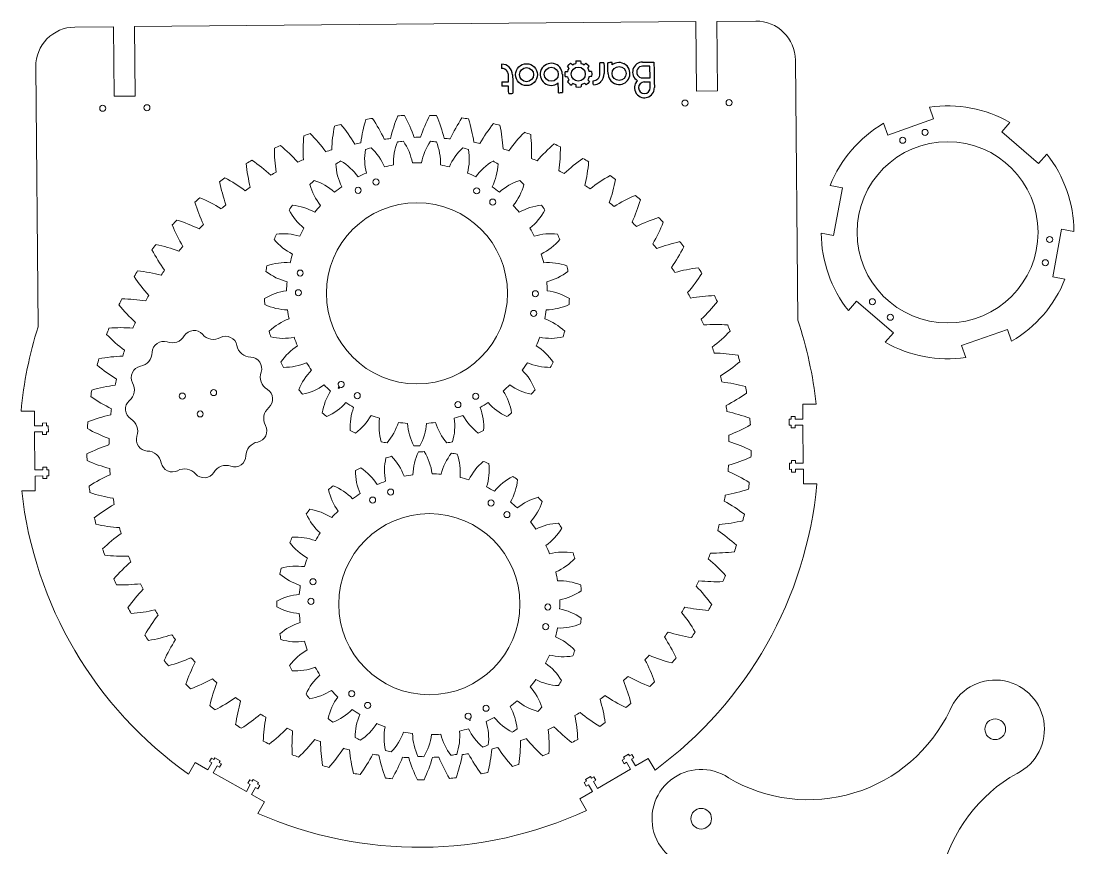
# Model space of a CAD drawing. Header units: millimetres. Extents: x 5 to 545, y 96 to 1497.
# Drawn here: x 7 to 542, y 1077 to 1497 of the extents above; entities that cross this region are included whole.
import ezdxf

# ---------------------------------------------------------------- set-up
doc = ezdxf.new("R2010")
doc.units = ezdxf.units.MM
doc.layers.add('engraving', color=10, linetype='Continuous')

msp = doc.modelspace()

# ---------------------------------------------------------------- linework, layer by layer
at = {"color": 7, "linetype": 'Continuous', "lineweight": 15}
for p, q in [((54.1, 1494.08), (34.33, 1493.91)), ((54.1, 1494.08), (54.43, 1458.79)), ((349.92, 1496.7), (64.7, 1494.18)), ((65.03, 1458.88), (64.7, 1494.18)), ((349.92, 1496.7), (350.25, 1461.4)), ((380.32, 1496.97), (360.52, 1496.79)), ((360.85, 1461.5), (360.52, 1496.79)), ((401.66, 1345.08), (400.49, 1477.15)), ((15.68, 1341.67), (14.51, 1473.73)), ((350.25, 1461.4), (360.85, 1461.5)), ((54.43, 1458.79), (65.03, 1458.88)), ((468.59, 1453.24), (470.69, 1447.25)), ((447.39, 1439.07), (445.28, 1445.06)), ((470.69, 1447.25), (447.39, 1439.07)), ((505.34, 1440.73), (509.48, 1445.55)), ((524.08, 1424.64), (505.34, 1440.73)), ((528.22, 1429.46), (524.08, 1424.64)), ((418.17, 1413.49), (424.42, 1412.32)), ((424.42, 1412.32), (419.85, 1388.04)), ((531.2, 1367.1), (535.76, 1391.38)), ((535.76, 1391.38), (542.01, 1390.2)), ((419.85, 1388.04), (413.61, 1389.22)), ((537.44, 1365.93), (531.2, 1367.1)), ((427.4, 1349.96), (431.53, 1354.77)), ((431.53, 1354.77), (450.27, 1338.68)), ((450.27, 1338.68), (446.14, 1333.86)), ((484.92, 1332.17), (508.23, 1340.35)), ((508.23, 1340.35), (510.33, 1334.36)), ((487.03, 1326.17), (484.92, 1332.17)), ((168.17, 1310.69), (168.63, 1311.34)), ((168.5, 1310.46), (168.17, 1310.69)), ((168.96, 1311.11), (168.5, 1310.46)), ((411.03, 1302.43), (404.24, 1302.37)), ((404.24, 1302.37), (404.31, 1294.92)), ((13.86, 1298.92), (7.06, 1298.86)), ((13.92, 1291.47), (13.86, 1298.92)), ((398.31, 1294.87), (397.31, 1294.86)), ((397.31, 1294.86), (397.33, 1291.76)), ((400.29, 1296.26), (398.29, 1296.24)), ((398.29, 1296.24), (398.31, 1294.87)), ((400.31, 1294.89), (400.29, 1296.26)), ((404.31, 1294.92), (400.31, 1294.89)), ((17.92, 1291.51), (13.92, 1291.47)), ((19.91, 1292.9), (17.91, 1292.89)), ((17.91, 1292.89), (17.92, 1291.51)), ((19.92, 1291.52), (19.91, 1292.9)), ((20.92, 1291.53), (19.92, 1291.52)), ((20.95, 1288.43), (20.92, 1291.53)), ((397.33, 1291.76), (398.33, 1291.77)), ((398.33, 1291.77), (398.35, 1290.39)), ((398.35, 1290.39), (400.35, 1290.41)), ((400.33, 1291.79), (404.33, 1291.82)), ((400.35, 1290.41), (400.33, 1291.79)), ((404.33, 1291.82), (404.5, 1272.53)), ((13.95, 1288.37), (17.95, 1288.41)), ((14.12, 1269.07), (13.95, 1288.37)), ((17.95, 1288.41), (17.96, 1287.04)), ((17.96, 1287.04), (19.96, 1287.05)), ((19.95, 1288.42), (20.95, 1288.43)), ((19.96, 1287.05), (19.95, 1288.42)), ((400.49, 1273.86), (398.49, 1273.84)), ((398.49, 1273.84), (398.5, 1272.47)), ((400.5, 1272.49), (400.49, 1273.86)), ((18.12, 1269.11), (14.12, 1269.07)), ((20.11, 1270.5), (18.11, 1270.49)), ((18.11, 1270.49), (18.12, 1269.11)), ((20.12, 1269.12), (20.11, 1270.5)), ((21.12, 1269.13), (20.12, 1269.12)), ((21.15, 1266.03), (21.12, 1269.13)), ((398.5, 1272.47), (397.5, 1272.46)), ((397.5, 1272.46), (397.53, 1269.36)), ((397.53, 1269.36), (398.53, 1269.37)), ((398.53, 1269.37), (398.54, 1267.99)), ((398.54, 1267.99), (400.54, 1268.01)), ((404.5, 1272.53), (400.5, 1272.49)), ((400.53, 1269.39), (404.53, 1269.43)), ((400.54, 1268.01), (400.53, 1269.39)), ((404.53, 1269.43), (404.6, 1261.98)), ((14.15, 1265.97), (18.15, 1266.01)), ((14.21, 1258.52), (14.15, 1265.97)), ((18.15, 1266.01), (18.16, 1264.64)), ((18.16, 1264.64), (20.16, 1264.65)), ((20.15, 1266.02), (21.15, 1266.03)), ((20.16, 1264.65), (20.15, 1266.02)), ((7.42, 1258.46), (14.21, 1258.52)), ((404.6, 1261.98), (411.39, 1262.04)), ((234.96, 1141.78), (234.64, 1142.51)), ((235.33, 1141.94), (234.96, 1141.78)), ((235, 1142.67), (235.33, 1141.94)), ((315.75, 1124.77), (313.08, 1123.2)), ((316.26, 1123.91), (315.75, 1124.77)), ((317.44, 1124.61), (316.26, 1123.91)), ((318.45, 1122.88), (317.44, 1124.61)), ((95.54, 1120.49), (92.2, 1114.58)), ((102.03, 1116.82), (95.54, 1120.49)), ((104, 1120.3), (102.03, 1116.82)), ((103.78, 1122.72), (102.8, 1120.98)), ((102.8, 1120.98), (104, 1120.3)), ((104.98, 1122.04), (103.78, 1122.72)), ((104.73, 1115.29), (106.7, 1118.78)), ((105.47, 1122.91), (104.98, 1122.04)), ((108.17, 1121.39), (105.47, 1122.91)), ((106.7, 1118.78), (107.89, 1118.1)), ((107.68, 1120.52), (108.17, 1121.39)), ((108.87, 1119.84), (107.68, 1120.52)), ((107.89, 1118.1), (108.87, 1119.84)), ((313.59, 1122.34), (312.4, 1121.64)), ((312.4, 1121.64), (313.41, 1119.91)), ((313.08, 1123.2), (313.59, 1122.34)), ((313.41, 1119.91), (314.6, 1120.61)), ((314.6, 1120.61), (316.63, 1117.17)), ((317.27, 1122.19), (318.45, 1122.88)), ((319.3, 1118.74), (317.27, 1122.19)), ((325.72, 1122.52), (319.3, 1118.74)), ((329.17, 1116.67), (325.72, 1122.52)), ((121.53, 1105.79), (104.73, 1115.29)), ((296.45, 1113.4), (293.78, 1111.83)), ((296.96, 1112.54), (296.45, 1113.4)), ((298.14, 1113.24), (296.96, 1112.54)), ((299.15, 1111.51), (298.14, 1113.24)), ((316.63, 1117.17), (300, 1107.37)), ((123.49, 1109.27), (121.53, 1105.79)), ((123.28, 1111.69), (122.29, 1109.95)), ((122.29, 1109.95), (123.49, 1109.27)), ((124.48, 1111.01), (123.28, 1111.69)), ((124.22, 1104.27), (126.19, 1107.75)), ((124.97, 1111.89), (124.48, 1111.01)), ((127.67, 1110.36), (124.97, 1111.89)), ((126.19, 1107.75), (127.39, 1107.07)), ((127.18, 1109.49), (127.67, 1110.36)), ((128.37, 1108.81), (127.18, 1109.49)), ((127.39, 1107.07), (128.37, 1108.81)), ((294.29, 1110.97), (293.1, 1110.27)), ((293.1, 1110.27), (294.11, 1108.54)), ((293.78, 1111.83), (294.29, 1110.97)), ((294.11, 1108.54), (295.3, 1109.24)), ((295.3, 1109.24), (297.33, 1105.8)), ((297.97, 1110.82), (299.15, 1111.51)), ((300, 1107.37), (297.97, 1110.82)), ((130.71, 1100.6), (124.22, 1104.27)), ((297.33, 1105.8), (290.91, 1102.02)), ((290.91, 1102.02), (294.36, 1096.16)), ((127.36, 1094.69), (130.71, 1100.6))]:
    msp.add_line(p, q, dxfattribs=at)
for centre, radius in [((344.41, 1455.34), 1.55), ((366.8, 1455.55), 1.55), ((48.59, 1452.73), 1.55), ((70.99, 1452.93), 1.55), ((466.36, 1440.43), 1.55), ((477.81, 1389.71), 46), ((455.03, 1436.45), 1.55), ((178.33, 1411.03), 1.55), ((187.39, 1415.25), 1.55), ((238.53, 1410.77), 1.55), ((208.2, 1358.76), 46), ((246.72, 1405.03), 1.55), ((529.68, 1386.06), 1.55), ((527.46, 1374.27), 1.55), ((148.87, 1368.98), 1.55), ((147.99, 1359.02), 1.55), ((268.41, 1358.49), 1.55), ((439.61, 1354.43), 1.55), ((267.53, 1348.53), 1.55), ((448.71, 1346.61), 1.55), ((88.99, 1306.54), 1.55), ((104.89, 1308.33), 1.55), ((177.87, 1306.75), 1.55), ((238.07, 1306.48), 1.55), ((229.01, 1302.26), 1.55), ((98.06, 1297.5), 1.55), ((194.81, 1257.79), 1.55), ((185.67, 1253.74), 1.55), ((245.86, 1252.29), 1.55), ((214.51, 1200.89), 46), ((253.93, 1246.4), 1.55), ((155.39, 1212.29), 1.55), ((154.32, 1202.34), 1.55), ((274.7, 1199.44), 1.55), ((273.63, 1189.5), 1.55), ((175.08, 1155.39), 1.55), ((183.15, 1149.49), 1.55), ((243.34, 1148.04), 1.55), ((502.01, 1137.4), 5.25), ((352.62, 1091.98), 5.25)]:
    msp.add_circle(centre, radius, dxfattribs=at)
for centre, radius, start, end in [((34.51, 1473.91), 20, 90.5069, 180.5069), ((380.49, 1476.97), 20, 0.5069, 90.5069), ((477.81, 1389.71), 64.2, 60.4398, 98.2583), ((209.23, 1280.45), 168.75, 103.5787, 104.729), ((106.8, 1392.93), 81.25, 30.7941, 39.3777), ((260.13, 1423.81), 81.25, 163.3915, 171.9751), ((209.23, 1280.45), 168.75, 98.0402, 99.1905), ((118.14, 1402.29), 81.25, 25.2556, 33.8392), ((273.73, 1418.23), 81.25, 157.8531, 166.4367), ((209.23, 1280.45), 168.75, 92.5018, 93.6521), ((130.32, 1410.52), 81.25, 19.7172, 28.3008), ((286.73, 1411.36), 81.25, 152.3146, 160.8982), ((209.23, 1280.45), 168.75, 86.9633, 88.1136), ((143.24, 1417.53), 81.25, 14.1787, 22.7623), ((299, 1403.27), 81.25, 146.7762, 155.3598), ((209.23, 1280.45), 168.75, 81.4249, 82.5751), ((156.78, 1423.25), 81.25, 8.6402, 17.2238), ((310.44, 1394.03), 81.25, 141.2377, 149.8213), ((209.23, 1280.45), 168.75, 75.8864, 77.0367), ((477.81, 1389.71), 64.2, 120.4398, 158.2583), ((209.23, 1280.45), 168.75, 109.1172, 110.2674), ((96.42, 1382.52), 81.25, 36.3326, 44.9162), ((246.06, 1428.05), 81.25, 168.93, 177.5136), ((170.81, 1427.65), 81.25, 3.1018, 11.6854), ((320.93, 1383.73), 81.25, 135.6992, 144.2828), ((209.23, 1280.45), 168.75, 70.3479, 71.4982), ((185.2, 1430.67), 81.25, 357.5633, 6.1469), ((209.23, 1280.45), 168.75, 114.6556, 115.8059), ((87.1, 1371.16), 81.25, 41.871, 50.4546), ((231.64, 1430.92), 81.25, 174.4685, 183.0521), ((209.23, 1280.45), 157.5, 100.8126, 101.9566), ((209.23, 1280.45), 157.5, 95.2742, 96.4181), ((225.21, 1424.73), 29, 157.9234, 181.6067), ((208.2, 1358.76), 77.5, 95.1014, 97.3124), ((177.41, 1419.53), 29, 10.8071, 34.4904), ((209.23, 1280.45), 157.5, 89.7357, 90.8797), ((238.99, 1419.53), 29, 145.5096, 169.1929), ((208.2, 1358.76), 77.5, 82.6876, 84.8986), ((191.19, 1424.73), 29, 358.3933, 22.0766), ((209.23, 1280.45), 157.5, 84.1972, 85.3412), ((209.23, 1280.45), 157.5, 78.6588, 79.8028), ((330.37, 1372.47), 81.25, 130.1608, 138.7444), ((209.23, 1280.45), 168.75, 64.8095, 65.9598), ((217.01, 1432.38), 81.25, 180.0069, 188.5905), ((209.23, 1280.45), 157.5, 106.3511, 107.4951), ((210.63, 1426.84), 29, 170.3371, 194.0205), ((208.2, 1358.76), 77.5, 107.5152, 109.7262), ((165.06, 1411.49), 29, 23.2208, 46.9042), ((251.34, 1411.49), 29, 133.0958, 156.7792), ((208.2, 1358.76), 77.5, 70.2738, 72.4848), ((205.77, 1426.84), 29, 345.9795, 9.6629), ((209.23, 1280.45), 157.5, 73.1203, 74.2643), ((199.81, 1432.29), 81.25, 352.0249, 0.6085), ((477.81, 1389.71), 64.2, 0.4398, 38.2583), ((209.23, 1280.45), 168.75, 120.1941, 121.3444), ((202.32, 1432.42), 81.25, 185.5454, 194.129), ((78.91, 1358.95), 81.25, 47.4095, 55.9931), ((209.23, 1280.45), 157.5, 111.8895, 113.0335), ((208.2, 1358.76), 77.5, 119.929, 122.14), ((195.94, 1425.77), 29, 182.7509, 206.4343), ((154.74, 1400.98), 29, 35.6346, 59.318), ((208.2, 1358.76), 66.25, 100.4174, 104.4102), ((208.2, 1358.76), 66.25, 88.0036, 91.9964), ((208.2, 1358.76), 66.25, 75.5898, 79.5826), ((261.67, 1400.98), 29, 120.682, 144.3654), ((220.46, 1425.77), 29, 333.5657, 357.2491), ((208.2, 1358.76), 77.5, 57.86, 60.071), ((209.23, 1280.45), 157.5, 67.5819, 68.7258), ((338.69, 1360.35), 81.25, 124.6223, 133.2059), ((209.23, 1280.45), 168.75, 59.271, 60.4213), ((214.5, 1432.49), 81.25, 346.4864, 355.07), ((209.23, 1280.45), 157.5, 117.428, 118.572), ((208.2, 1358.76), 66.25, 112.8312, 116.824), ((208.2, 1358.76), 66.25, 63.176, 67.1688), ((209.23, 1280.45), 157.5, 62.0434, 63.1874), ((345.8, 1347.48), 81.25, 119.0838, 127.6674), ((209.23, 1280.45), 168.75, 53.7326, 54.8828), ((209.23, 1280.45), 168.75, 125.7326, 126.8828), ((187.68, 1431.05), 81.25, 191.0838, 199.6674), ((71.95, 1346.01), 81.25, 52.9479, 61.5315), ((209.23, 1280.45), 157.5, 122.9665, 124.1105), ((208.2, 1358.76), 77.5, 132.3428, 134.5538), ((181.82, 1421.57), 29, 195.1647, 218.8481), ((146.91, 1388.5), 29, 48.0484, 71.7318), ((208.2, 1358.76), 66.25, 125.245, 129.2378), ((208.2, 1358.76), 66.25, 50.7622, 54.755), ((269.49, 1388.5), 29, 108.2682, 131.9516), ((234.58, 1421.57), 29, 321.1519, 344.8353), ((208.2, 1358.76), 77.5, 45.4462, 47.6572), ((209.23, 1280.45), 157.5, 56.5049, 57.6489), ((229.15, 1431.27), 81.25, 340.9479, 349.5315), ((209.23, 1280.45), 168.75, 131.271, 132.4213), ((66.26, 1332.45), 81.25, 58.4864, 67.07), ((351.63, 1333.98), 81.25, 113.5454, 122.129), ((209.23, 1280.45), 168.75, 48.1941, 49.3444), ((173.25, 1428.26), 81.25, 196.6223, 205.2059), ((209.23, 1280.45), 157.5, 128.5049, 129.6489), ((208.2, 1358.76), 77.5, 144.7566, 146.9676), ((141.95, 1374.63), 29, 60.4622, 84.1456), ((208.2, 1358.76), 66.25, 137.6588, 141.6516), ((208.2, 1358.76), 66.25, 38.3484, 42.3412), ((274.45, 1374.63), 29, 95.8544, 119.5378), ((208.2, 1358.76), 77.5, 33.0324, 35.2434), ((209.23, 1280.45), 157.5, 50.9665, 52.1105), ((243.62, 1428.64), 81.25, 335.4095, 343.9931), ((168.93, 1414.43), 29, 207.5785, 231.2619), ((247.47, 1414.43), 29, 308.7381, 332.4215), ((356.13, 1319.99), 81.25, 108.0069, 116.5905), ((209.23, 1280.45), 168.75, 42.6556, 43.8059), ((209.23, 1280.45), 168.75, 136.8095, 137.9598), ((159.15, 1424.1), 81.25, 202.1608, 210.7444), ((61.91, 1318.41), 81.25, 64.0249, 72.6085), ((209.23, 1280.45), 157.5, 134.0434, 135.1874), ((208.2, 1358.76), 66.25, 150.0726, 154.0654), ((208.2, 1358.76), 66.25, 25.9346, 29.9274), ((209.23, 1280.45), 157.5, 45.428, 46.572), ((257.76, 1424.63), 81.25, 329.871, 338.4546), ((208.2, 1358.76), 77.5, 157.1703, 159.3814), ((157.88, 1404.69), 29, 219.9923, 243.6757), ((140.08, 1360.02), 29, 72.876, 96.5594), ((276.32, 1360.02), 29, 83.4406, 107.124), ((258.52, 1404.69), 29, 296.3243, 320.0077), ((208.2, 1358.76), 77.5, 20.6186, 22.8297), ((477.81, 1389.71), 64.2, 180.4398, 218.2583), ((209.23, 1280.45), 168.75, 142.3479, 143.4982), ((145.52, 1418.6), 81.25, 207.6992, 216.2828), ((58.93, 1304.01), 81.25, 69.5633, 78.1469), ((209.23, 1280.45), 157.5, 139.5819, 140.7258), ((209.23, 1280.45), 157.5, 39.8895, 41.0335), ((359.26, 1305.63), 81.25, 102.4685, 111.0521), ((271.45, 1419.27), 81.25, 324.3326, 332.9162), ((209.23, 1280.45), 168.75, 37.1172, 38.2674), ((208.2, 1358.76), 66.25, 162.4863, 166.4792), ((208.2, 1358.76), 66.25, 13.5208, 17.5137), ((209.23, 1280.45), 168.75, 147.8864, 149.0367), ((57.36, 1289.4), 81.25, 75.1018, 83.6854), ((209.23, 1280.45), 157.5, 145.1203, 146.2643), ((208.2, 1358.76), 77.5, 169.5841, 171.7952), ((149.19, 1392.8), 29, 232.4061, 256.0895), ((141.41, 1345.34), 29, 85.2898, 108.9732), ((274.99, 1345.34), 29, 71.0268, 94.7102), ((267.22, 1392.8), 29, 283.9105, 307.5939), ((208.2, 1358.76), 77.5, 8.2048, 10.4159), ((209.23, 1280.45), 157.5, 34.3511, 35.4951), ((360.99, 1291.03), 81.25, 96.93, 105.5136), ((209.23, 1280.45), 168.75, 31.5787, 32.729), ((132.48, 1411.8), 81.25, 213.2377, 221.8213), ((208.2, 1358.76), 66.25, 174.9001, 178.893), ((208.2, 1358.76), 66.25, 1.107, 5.0999), ((284.56, 1412.62), 81.25, 318.7941, 327.3777), ((477.81, 1389.71), 64.2, 300.4398, 338.2583), ((145.85, 1331.3), 29, 97.7036, 121.387), ((270.55, 1331.3), 29, 58.613, 82.2964), ((209.23, 1280.45), 157.5, 28.8126, 29.9566), ((209.23, 1280.45), 168.75, 153.4249, 154.5751), ((57.2, 1274.7), 81.25, 80.6402, 89.2238), ((209.23, 1280.45), 157.5, 150.6588, 151.8028), ((208.2, 1358.76), 77.5, 181.9979, 184.209), ((208.2, 1358.76), 77.5, 355.791, 358.0021), ((361.3, 1276.33), 81.25, 91.3915, 99.9751), ((296.96, 1404.73), 81.25, 313.2556, 321.8392), ((209.23, 1280.45), 168.75, 26.0402, 27.1905), ((120.16, 1403.78), 81.25, 218.7762, 227.3598), ((143.25, 1379.31), 29, 244.8199, 268.5033), ((208.2, 1358.76), 66.25, 187.3139, 191.3068), ((208.2, 1358.76), 66.25, 348.6932, 352.6861), ((273.15, 1379.31), 29, 271.4967, 295.1801), ((209.23, 1280.45), 157.5, 156.1972, 157.3412), ((153.21, 1318.54), 29, 110.1174, 133.8008), ((263.19, 1318.54), 29, 46.1992, 69.8826), ((209.23, 1280.45), 157.5, 23.2742, 24.4181), ((360.19, 1261.67), 81.25, 85.8531, 94.4367), ((209.23, 1280.45), 168.75, 20.5018, 21.6521), ((209.23, 1280.45), 203, 6.2177, 18.5657), ((209.23, 1280.45), 203, 162.4481, 174.7961), ((209.23, 1280.45), 168.75, 158.9633, 160.1136), ((108.67, 1394.61), 81.25, 224.3146, 232.8982), ((58.47, 1260.05), 81.25, 86.1787, 94.7623), ((94.91, 1334.05), 5.81, 41.8108, 147.5508), ((104.79, 1342.49), 7.18, 219.4675, 299.894), ((208.2, 1358.76), 77.5, 194.4117, 196.6228), ((208.2, 1358.76), 77.5, 343.3772, 345.5883), ((308.55, 1395.68), 81.25, 307.7172, 316.3008), ((79.47, 1328.53), 5.81, 71.8108, 177.5508), ((83.8, 1340.77), 7.18, 249.4675, 329.894), ((111.05, 1331.11), 5.81, 11.8108, 117.5508), ((123.82, 1333.48), 7.18, 189.4675, 269.894), ((140.35, 1364.87), 29, 257.2337, 280.9171), ((163.14, 1307.66), 29, 122.5312, 146.2146), ((208.2, 1358.76), 66.25, 199.7277, 203.7205), ((208.2, 1358.76), 66.25, 336.2795, 340.2723), ((253.26, 1307.66), 29, 33.7854, 57.4688), ((276.05, 1364.87), 29, 259.0829, 282.7663), ((477.81, 1389.71), 64.2, 240.4398, 278.2583), ((61.14, 1245.6), 81.25, 91.7172, 100.3008), ((209.23, 1280.45), 157.5, 161.7357, 162.8797), ((66.49, 1328.79), 7.18, 279.4675, 359.894), ((209.23, 1280.45), 157.5, 17.7357, 18.8797), ((357.68, 1247.19), 81.25, 80.3146, 88.8982), ((209.23, 1280.45), 168.75, 14.9633, 16.1136), ((209.23, 1280.45), 168.75, 164.5018, 165.6521), ((98.12, 1384.37), 81.25, 229.8531, 238.4367), ((68.86, 1316.02), 5.81, 101.8108, 207.5508), ((123.56, 1320.5), 5.81, 341.8108, 87.5508), ((208.2, 1358.76), 77.5, 206.8255, 209.0365), ((140.62, 1350.14), 29, 269.6475, 293.3309), ((208.2, 1358.76), 66.25, 212.1415, 216.1343), ((208.2, 1358.76), 66.25, 323.8657, 327.8585), ((275.78, 1350.14), 29, 246.6691, 270.3525), ((208.2, 1358.76), 77.5, 330.9635, 333.1745), ((319.21, 1385.56), 81.25, 302.1787, 310.7623), ((135.8, 1316.17), 7.18, 159.4675, 239.894), ((175.18, 1299.17), 29, 134.945, 158.6284), ((241.22, 1299.17), 29, 21.3716, 45.055), ((209.23, 1280.45), 157.5, 12.1972, 13.3412), ((65.19, 1231.47), 81.25, 97.2556, 105.8392), ((209.23, 1280.45), 157.5, 167.2742, 168.4181), ((57.48, 1309.75), 7.18, 309.4675, 29.894), ((144.05, 1335.81), 29, 282.0613, 305.7447), ((208.2, 1358.76), 66.25, 224.5553, 228.5481), ((169.68, 1312.49), 1.55, 242.3972, 227.5699), ((208.2, 1358.76), 66.25, 311.4519, 315.4447), ((272.35, 1335.81), 29, 234.2553, 257.9387), ((353.78, 1233.02), 81.25, 74.7762, 83.3598), ((209.23, 1280.45), 168.75, 9.4249, 10.5751), ((209.23, 1280.45), 168.75, 170.0402, 171.1905), ((88.61, 1373.17), 81.25, 235.3915, 243.9751), ((129.08, 1305.05), 5.81, 311.8108, 57.5508), ((208.2, 1358.76), 77.5, 219.2393, 221.4503), ((188.76, 1293.46), 29, 147.3588, 171.0422), ((227.64, 1293.46), 29, 8.9578, 32.6412), ((208.2, 1358.76), 77.5, 318.5497, 320.7607), ((328.84, 1374.46), 81.25, 296.6402, 305.2238), ((209.23, 1280.45), 157.5, 172.8126, 173.9566), ((65.92, 1299.88), 5.81, 131.8108, 237.5508), ((137.52, 1295.18), 7.18, 129.4675, 209.894), ((150.48, 1322.56), 29, 294.4751, 318.1585), ((208.2, 1358.76), 66.25, 236.9691, 240.9619), ((203.26, 1290.81), 29, 159.7726, 183.456), ((208.2, 1358.76), 66.25, 299.0381, 303.0309), ((213.15, 1290.81), 29, 356.544, 20.2274), ((265.92, 1322.56), 29, 221.8415, 245.5249), ((209.23, 1280.45), 157.5, 6.6588, 7.8028), ((70.59, 1217.8), 81.25, 102.7941, 111.3777), ((59.2, 1288.77), 7.18, 339.4675, 59.894), ((208.2, 1358.76), 77.5, 231.6531, 233.8641), ((159.61, 1311), 29, 306.8889, 330.5723), ((208.2, 1358.76), 66.25, 249.3829, 253.3757), ((217.98, 1291.33), 29, 172.1864, 195.8698), ((198.42, 1291.33), 29, 344.1302, 7.8136), ((208.2, 1358.76), 66.25, 286.6243, 290.6171), ((256.79, 1311), 29, 209.4277, 233.1111), ((208.2, 1358.76), 77.5, 306.1359, 308.3469), ((348.52, 1219.29), 81.25, 69.2377, 77.8213), ((209.23, 1280.45), 168.75, 3.8864, 5.0367), ((209.23, 1280.45), 168.75, 175.5787, 176.729), ((80.23, 1361.09), 81.25, 240.93, 249.5136), ((126.14, 1288.92), 5.81, 281.8108, 27.5508), ((171.02, 1301.67), 29, 319.3027, 342.9861), ((208.2, 1358.76), 66.25, 261.7967, 265.7895), ((232.24, 1295.01), 29, 184.6002, 208.2835), ((184.16, 1295.01), 29, 331.7165, 355.3998), ((208.2, 1358.76), 66.25, 274.2105, 278.2033), ((245.38, 1301.67), 29, 197.0139, 220.6973), ((337.35, 1362.47), 81.25, 291.1018, 299.6854), ((209.23, 1280.45), 157.5, 178.3511, 179.4951), ((71.44, 1284.44), 5.81, 161.8108, 267.5508), ((208.2, 1358.76), 77.5, 244.0669, 246.2779), ((208.2, 1358.76), 77.5, 293.7221, 295.9331), ((209.23, 1280.45), 157.5, 1.1203, 2.2643), ((77.29, 1204.71), 81.25, 108.3326, 116.9162), ((71.18, 1271.45), 7.18, 9.4675, 89.894), ((128.51, 1276.15), 7.18, 99.4675, 179.894), ((208.2, 1358.76), 77.5, 256.4807, 258.6917), ((208.2, 1358.76), 77.5, 268.8945, 271.1055), ((208.2, 1358.76), 77.5, 281.3083, 283.5193), ((341.97, 1206.13), 81.25, 63.6992, 72.2828), ((209.23, 1280.45), 168.75, 358.3479, 359.4982), ((209.23, 1280.45), 168.75, 181.1172, 182.2674), ((73.05, 1348.26), 81.25, 246.4685, 255.0521), ((115.53, 1276.41), 5.81, 251.8108, 357.5508), ((220.73, 1268.74), 29, 167.1405, 190.8239), ((214.51, 1200.89), 77.5, 104.3185, 106.5295), ((174.38, 1255.95), 29, 20.0242, 43.7075), ((235.17, 1265.81), 29, 154.7267, 178.4101), ((214.51, 1200.89), 77.5, 91.9047, 94.1157), ((187.15, 1263.29), 29, 7.6104, 31.2938), ((248.64, 1259.85), 29, 142.3129, 165.9963), ((214.51, 1200.89), 77.5, 79.4909, 81.7019), ((201.2, 1267.71), 29, 355.1966, 18.88), ((260.52, 1251.14), 29, 129.8991, 153.5825), ((214.51, 1200.89), 77.5, 67.0771, 69.2881), ((344.67, 1349.72), 81.25, 285.5633, 294.1469), ((209.23, 1280.45), 157.5, 183.8895, 185.0335), ((83.95, 1273.82), 5.81, 191.8108, 297.5508), ((90.21, 1262.45), 7.18, 39.4675, 119.894), ((111.2, 1264.17), 7.18, 69.4675, 149.894), ((214.51, 1200.89), 77.5, 116.7323, 118.9433), ((206, 1268.49), 29, 179.5543, 203.2376), ((163.48, 1246.03), 29, 32.438, 56.1213), ((215.88, 1269.01), 29, 342.7828, 6.4662), ((209.23, 1280.45), 157.5, 355.5819, 356.7258), ((334.18, 1193.67), 81.25, 58.1608, 66.7444), ((85.21, 1192.33), 81.25, 113.871, 122.4546), ((100.09, 1270.89), 5.81, 221.8108, 327.5508), ((214.51, 1200.89), 66.25, 109.6345, 113.6273), ((214.51, 1200.89), 66.25, 97.2207, 101.2135), ((214.51, 1200.89), 66.25, 84.8069, 88.7997), ((214.51, 1200.89), 66.25, 72.3931, 76.3859), ((270.24, 1240.07), 29, 117.4853, 141.1687), ((230.49, 1267.12), 29, 330.369, 354.0524), ((214.51, 1200.89), 77.5, 54.6633, 56.8743), ((209.23, 1280.45), 168.75, 352.8095, 353.9598), ((209.23, 1280.45), 203, 186.2177, 234.7961), ((209.23, 1280.45), 168.75, 186.6556, 187.8059), ((67.14, 1334.81), 81.25, 252.0069, 260.5905), ((214.51, 1200.89), 77.5, 129.1461, 131.3571), ((191.67, 1265.08), 29, 191.968, 215.6514), ((154.97, 1234.01), 29, 44.8517, 68.5351), ((214.51, 1200.89), 66.25, 59.9793, 63.9721), ((209.23, 1280.45), 203, 306.2177, 354.7961), ((350.72, 1336.33), 81.25, 280.0249, 288.6085), ((209.23, 1280.45), 157.5, 189.428, 190.572), ((214.51, 1200.89), 66.25, 122.0483, 126.0411), ((214.51, 1200.89), 66.25, 47.5655, 51.5583), ((277.36, 1227.17), 29, 105.0715, 128.7549), ((244.35, 1262.14), 29, 317.9552, 341.6386), ((214.51, 1200.89), 77.5, 42.2495, 44.4606), ((209.23, 1280.45), 157.5, 350.0434, 351.1874), ((325.22, 1182.01), 81.25, 52.6223, 61.2059), ((94.3, 1180.77), 81.25, 119.4095, 127.9931), ((214.51, 1200.89), 77.5, 141.5599, 143.7709), ((178.4, 1258.67), 29, 204.3818, 228.0652), ((149.24, 1220.44), 29, 57.2655, 80.9489), ((214.51, 1200.89), 66.25, 134.4621, 138.4549), ((209.23, 1280.45), 168.75, 347.271, 348.4213), ((209.23, 1280.45), 168.75, 192.1941, 193.3444), ((62.55, 1320.84), 81.25, 257.5454, 266.129), ((214.51, 1200.89), 66.25, 35.1517, 39.1446), ((281.54, 1213.05), 29, 92.6577, 116.3411), ((214.51, 1200.89), 77.5, 29.8357, 32.0468), ((209.23, 1280.45), 157.5, 344.5049, 345.6489), ((355.46, 1322.41), 81.25, 274.4864, 283.07), ((104.45, 1170.14), 81.25, 124.9479, 133.5315), ((209.23, 1280.45), 157.5, 194.9665, 196.1105), ((214.51, 1200.89), 66.25, 146.8759, 150.8687), ((256.82, 1254.29), 29, 305.5414, 329.2248), ((315.18, 1171.28), 81.25, 47.0838, 55.6674), ((214.51, 1200.89), 77.5, 153.9737, 156.1847), ((166.83, 1249.56), 29, 216.7956, 240.479), ((146.57, 1205.95), 29, 69.6793, 93.3627), ((214.51, 1200.89), 66.25, 22.7379, 26.7308), ((209.23, 1280.45), 168.75, 341.7326, 342.8828), ((209.23, 1280.45), 168.75, 197.7326, 198.8828), ((59.34, 1306.49), 81.25, 263.0838, 271.6674), ((209.23, 1280.45), 157.5, 200.5049, 201.6489), ((282.59, 1198.35), 29, 80.2439, 103.9273), ((214.51, 1200.89), 77.5, 17.4219, 19.633), ((209.23, 1280.45), 157.5, 338.9665, 340.1105), ((358.82, 1308.1), 81.25, 268.9479, 277.5315), ((115.59, 1160.55), 81.25, 130.4864, 139.07), ((147.07, 1191.22), 29, 82.0931, 105.7765), ((214.51, 1200.89), 66.25, 159.2897, 163.2825), ((267.31, 1243.94), 29, 293.1276, 316.811), ((304.15, 1161.56), 81.25, 41.5454, 50.129), ((214.51, 1200.89), 77.5, 166.3875, 168.5985), ((157.48, 1238.17), 29, 229.2094, 252.8928), ((214.51, 1200.89), 66.25, 10.3241, 14.317), ((209.23, 1280.45), 168.75, 336.1941, 337.3444), ((209.23, 1280.45), 168.75, 203.271, 204.4213), ((57.53, 1291.91), 81.25, 268.6223, 277.2059), ((209.23, 1280.45), 157.5, 206.0434, 207.1874), ((214.51, 1200.89), 66.25, 171.7035, 175.6963), ((280.45, 1183.78), 29, 67.8301, 91.5135), ((214.51, 1200.89), 77.5, 5.0081, 7.2192), ((209.23, 1280.45), 157.5, 333.428, 334.572), ((292.23, 1152.95), 81.25, 36.0069, 44.5905), ((360.79, 1293.53), 81.25, 263.4095, 271.9931), ((127.6, 1152.07), 81.25, 136.0249, 144.6085), ((150.72, 1176.95), 29, 94.5069, 118.1903), ((275.33, 1231.59), 29, 280.7138, 304.3972), ((209.23, 1280.45), 168.75, 208.8095, 209.9598), ((214.51, 1200.89), 77.5, 178.8013, 181.0123), ((150.8, 1225.04), 29, 241.6232, 265.3066), ((214.51, 1200.89), 66.25, 357.9104, 1.9032), ((275.23, 1170), 29, 55.4163, 79.0997), ((209.23, 1280.45), 157.5, 327.8895, 329.0335), ((361.35, 1278.84), 81.25, 257.871, 266.4546), ((209.23, 1280.45), 168.75, 330.6556, 331.8059), ((57.13, 1277.21), 81.25, 274.1608, 282.7444), ((140.37, 1144.79), 81.25, 141.5633, 150.1469), ((209.23, 1280.45), 157.5, 211.5819, 212.7258), ((214.51, 1200.89), 66.25, 184.1173, 188.1101), ((214.51, 1200.89), 77.5, 352.5944, 354.8054), ((279.54, 1145.54), 81.25, 30.4685, 39.0521), ((157.36, 1163.8), 29, 106.9207, 130.6041), ((214.51, 1200.89), 66.25, 345.4966, 349.4894), ((280.5, 1217.79), 29, 268.3, 291.9834), ((209.23, 1280.45), 168.75, 214.3479, 215.4982), ((58.15, 1262.55), 81.25, 279.6992, 288.2828), ((153.78, 1138.78), 81.25, 147.1018, 155.6854), ((209.23, 1280.45), 157.5, 217.1203, 218.2643), ((214.51, 1200.89), 77.5, 191.215, 193.4261), ((147.1, 1210.78), 29, 254.037, 277.7204), ((267.17, 1157.67), 29, 43.0025, 66.6859), ((209.23, 1280.45), 157.5, 322.3511, 323.4951), ((266.19, 1139.38), 81.25, 24.93, 33.5136), ((360.48, 1264.17), 81.25, 252.3326, 260.9162), ((209.23, 1280.45), 168.75, 325.1172, 326.2674), ((166.67, 1152.38), 29, 119.3345, 143.0179), ((214.51, 1200.89), 66.25, 196.531, 200.5239), ((214.51, 1200.89), 77.5, 340.1806, 342.3916), ((209.23, 1280.45), 168.75, 219.8864, 221.0367), ((60.58, 1248.05), 81.25, 285.2377, 293.8213), ((209.23, 1280.45), 157.5, 222.6588, 223.8028), ((214.51, 1200.89), 66.25, 333.0828, 337.0756), ((282.59, 1203.21), 29, 255.8862, 279.5696), ((209.23, 1280.45), 157.5, 316.8126, 317.9566), ((252.31, 1134.54), 81.25, 19.3915, 27.9751), ((358.21, 1249.65), 81.25, 246.7941, 255.3777), ((209.23, 1280.45), 168.75, 319.5787, 320.729), ((167.72, 1134.09), 81.25, 152.6402, 161.2238), ((214.51, 1200.89), 77.5, 203.6288, 205.8399), ((146.55, 1196.06), 29, 266.4508, 290.1342), ((214.51, 1200.89), 66.25, 208.9448, 212.9377), ((256.64, 1147.36), 29, 30.5887, 54.2721), ((64.41, 1233.85), 81.25, 290.7762, 299.3598), ((182.03, 1130.77), 81.25, 158.1787, 166.7623), ((209.23, 1280.45), 157.5, 228.1972, 229.3412), ((178.22, 1143.23), 29, 131.7483, 155.4317), ((214.51, 1200.89), 66.25, 320.669, 324.6618), ((281.5, 1188.52), 29, 243.4724, 267.1558), ((214.51, 1200.89), 77.5, 327.7668, 329.9778), ((209.23, 1280.45), 157.5, 311.2742, 312.4181), ((238.02, 1131.07), 81.25, 13.8531, 22.4367), ((354.54, 1235.41), 81.25, 241.2556, 249.8392), ((209.23, 1280.45), 168.75, 314.0402, 315.1905), ((502.01, 1137.4), 25, 296.3533, 157.471), ((209.23, 1280.45), 168.75, 225.4249, 226.5751), ((149.18, 1181.56), 29, 278.8646, 302.548), ((214.51, 1200.89), 66.25, 221.3586, 225.3515), ((244.15, 1139.55), 29, 18.1749, 41.8583), ((69.58, 1220.1), 81.25, 296.3146, 304.8982), ((209.23, 1280.45), 157.5, 233.7357, 234.8797), ((196.61, 1128.84), 81.25, 163.7172, 172.3008), ((214.51, 1200.89), 77.5, 216.0426, 218.2537), ((191.46, 1136.78), 29, 144.1621, 167.8455), ((214.51, 1200.89), 66.25, 308.2552, 312.248), ((277.27, 1174.41), 29, 231.0586, 254.742), ((209.23, 1280.45), 157.5, 305.7357, 306.8797), ((223.47, 1128.99), 81.25, 8.3146, 16.8982), ((349.51, 1221.6), 81.25, 235.7172, 244.3008), ((209.23, 1280.45), 168.75, 308.5018, 309.6521), ((209.23, 1280.45), 168.75, 230.9633, 232.1136), ((76.06, 1206.9), 81.25, 301.8531, 310.4367), ((209.23, 1280.45), 157.5, 239.2742, 240.4181), ((154.86, 1167.97), 29, 291.2784, 314.9618), ((214.51, 1200.89), 66.25, 233.7724, 237.7652), ((205.78, 1133.33), 29, 156.5759, 180.2593), ((234.2, 1144), 1.55, 301.2695, 286.4421), ((230.27, 1134.61), 29, 5.7612, 29.4445), ((214.51, 1200.89), 77.5, 315.353, 317.564), ((209.23, 1280.45), 157.5, 300.1972, 301.3412), ((343.18, 1208.33), 81.25, 230.1787, 238.7623), ((407.12, 1181.11), 79.5, 239.2463, 334.575), ((209.23, 1280.45), 168.75, 236.5018, 237.6521), ((211.3, 1128.33), 81.25, 169.2556, 177.8392), ((214.51, 1200.89), 77.5, 228.4564, 230.6675), ((163.33, 1155.92), 29, 303.6922, 327.3756), ((214.51, 1200.89), 66.25, 246.1862, 250.179), ((214.51, 1200.89), 66.25, 295.8414, 299.8342), ((215.65, 1132.77), 29, 353.3474, 17.0307), ((270.11, 1161.53), 29, 218.6449, 242.3282), ((208.79, 1128.32), 81.25, 2.7762, 11.3598), ((209.23, 1280.45), 168.75, 302.9633, 304.1136), ((83.78, 1194.39), 81.25, 307.3915, 315.9751), ((209.23, 1280.45), 157.5, 244.8126, 245.9566), ((225.97, 1129.24), 81.25, 174.7941, 183.3777), ((220.51, 1133.03), 29, 168.9897, 192.6731), ((174.2, 1145.97), 29, 316.106, 339.7894), ((214.51, 1200.89), 66.25, 258.6, 262.5928), ((234.96, 1135.91), 29, 181.4035, 205.0869), ((186.95, 1138.59), 29, 328.5198, 352.2032), ((214.51, 1200.89), 66.25, 271.0138, 275.0066), ((248.45, 1141.82), 29, 193.8173, 217.5007), ((200.98, 1134.12), 29, 340.9336, 4.617), ((214.51, 1200.89), 66.25, 283.4276, 287.4204), ((260.35, 1150.5), 29, 206.2311, 229.9144), ((214.51, 1200.89), 77.5, 302.9392, 305.1502), ((209.23, 1280.45), 157.5, 294.6588, 295.8028), ((194.11, 1129.07), 81.25, 357.2377, 5.8213), ((335.59, 1195.74), 81.25, 224.6402, 233.2238), ((209.23, 1280.45), 168.75, 242.0402, 243.1905), ((92.67, 1182.68), 81.25, 312.93, 321.5136), ((209.23, 1280.45), 157.5, 250.3511, 251.4951), ((240.49, 1131.56), 81.25, 180.3326, 188.9162), ((214.51, 1200.89), 77.5, 240.8702, 243.0812), ((214.51, 1200.89), 77.5, 290.5254, 292.7364), ((179.57, 1131.24), 81.25, 351.6992, 0.2828), ((209.23, 1280.45), 157.5, 289.1203, 290.2643), ((326.83, 1183.94), 81.25, 219.1018, 227.6854), ((209.23, 1280.45), 168.75, 297.4249, 298.5751), ((209.23, 1280.45), 168.75, 247.5787, 248.729), ((102.65, 1171.89), 81.25, 318.4685, 327.0521), ((209.23, 1280.45), 157.5, 255.8895, 257.0335), ((254.71, 1135.28), 81.25, 185.871, 194.4546), ((113.62, 1162.11), 81.25, 324.0069, 332.5905), ((209.23, 1280.45), 157.5, 261.428, 262.572), ((268.51, 1140.34), 81.25, 191.4095, 199.9931), ((214.51, 1200.89), 77.5, 253.284, 255.495), ((214.51, 1200.89), 77.5, 265.6978, 267.9088), ((214.51, 1200.89), 77.5, 278.1116, 280.3226), ((151.45, 1139.71), 81.25, 340.6223, 349.2059), ((209.23, 1280.45), 157.5, 278.0434, 279.1874), ((306.1, 1163.14), 81.25, 208.0249, 216.6085), ((165.3, 1134.79), 81.25, 346.1608, 354.7444), ((209.23, 1280.45), 157.5, 283.5819, 284.7258), ((316.97, 1173.04), 81.25, 213.5633, 222.1469), ((209.23, 1280.45), 168.75, 291.8864, 293.0367), ((209.23, 1280.45), 168.75, 253.1172, 254.2674), ((125.49, 1153.44), 81.25, 329.5454, 338.129), ((209.23, 1280.45), 157.5, 266.9665, 268.1105), ((281.75, 1146.72), 81.25, 196.9479, 205.5315), ((138.14, 1145.95), 81.25, 335.0838, 343.6674), ((209.23, 1280.45), 157.5, 272.5049, 273.6489), ((294.32, 1154.34), 81.25, 202.4864, 211.07), ((209.23, 1280.45), 168.75, 286.3479, 287.4982), ((209.23, 1280.45), 168.75, 258.6556, 259.8059), ((209.23, 1280.45), 168.75, 275.271, 276.4213), ((209.23, 1280.45), 168.75, 280.8095, 281.9598), ((352.62, 1091.98), 25, 56.3611, 273.0729), ((551.95, 1045.64), 79.5, 119.2492, 214.5831), ((209.23, 1280.45), 168.75, 264.1941, 265.3444), ((209.23, 1280.45), 168.75, 269.7326, 270.8828), ((209.23, 1280.45), 203, 246.2177, 294.7961)]:
    msp.add_arc(centre, radius, start, end, dxfattribs=at)
at = {"layer": 'engraving', "color": 1, "linetype": 'Continuous'}
for p, q in [((326.57, 1474.02), (322.76, 1474.03)), ((326.65, 1468.16), (326.57, 1474.02)), ((322.84, 1468.11), (326.65, 1468.16)), ((323.72, 1466.06), (326.68, 1466.1)), ((326.72, 1463.14), (326.68, 1466.1)), ((280.01, 1465.51), (280.01, 1465.58))]:
    msp.add_line(p, q, dxfattribs=at)
at = {"layer": 'engraving', "color": 1, "linetype": 'Continuous', "flags": 128}
for points in [[(288.97, 1476.73), (290.29, 1476.86), (291.33, 1476.77)], [(291.33, 1476.77), (291.39, 1476.07), (291.43, 1475.51)], [(283.57, 1468.77), (283.45, 1470.09), (283.53, 1471.13)], [(284.62, 1473.87), (285.47, 1474.89), (286.26, 1475.57)], [(284.79, 1471.22), (285.11, 1472.21), (285.47, 1472.94)], [(287.22, 1474.74), (288.15, 1475.21), (288.93, 1475.47)], [(291.43, 1475.51), (292.42, 1475.19), (293.15, 1474.83)], [(293.15, 1474.83), (293.46, 1475.12), (293.67, 1475.3), (293.87, 1475.49), (294.07, 1475.68)], [(294.07, 1475.68), (295.1, 1474.83), (295.78, 1474.03)], [(294.95, 1473.08), (295.42, 1472.15), (295.68, 1471.37)], [(296.94, 1471.32), (297.06, 1470), (296.97, 1468.96)], [(301.19, 1470.22), (301.16, 1472.11), (301.14, 1473.33), (301.13, 1474.56), (301.11, 1475.78)], [(303.24, 1475.81), (303.26, 1473.94), (303.28, 1472.73), (303.3, 1471.52), (303.31, 1470.31)], [(305.29, 1470.12), (305.26, 1472.06), (305.24, 1473.32), (305.23, 1474.58), (305.21, 1475.83)], [(322.78, 1476.09), (324.77, 1476.11), (326.06, 1476.13), (327.35, 1476.15), (328.64, 1476.16)], [(328.64, 1476.16), (328.7, 1471.76), (328.74, 1468.91), (328.78, 1466.06), (328.82, 1463.2)], [(251.29, 1466.06), (252.46, 1466.08), (253.22, 1466.09), (253.98, 1466.1), (254.74, 1466.11)], [(254.7, 1469.1), (254.67, 1469.83), (254.57, 1470.4)], [(254.74, 1466.11), (254.73, 1467.13), (254.72, 1467.78), (254.71, 1468.44), (254.7, 1469.1)], [(256.82, 1469.66), (256.86, 1466.47), (256.89, 1464.41), (256.92, 1462.35), (256.95, 1460.29)], [(282.08, 1470.02), (282.12, 1466.83), (282.15, 1464.77), (282.18, 1462.71), (282.21, 1460.64)], [(286.17, 1464.6), (285.31, 1465.37), (284.73, 1466.06)], [(285.56, 1467.02), (285.09, 1467.95), (284.83, 1468.72)], [(295.89, 1466.22), (295.03, 1465.2), (294.23, 1464.53)], [(295.72, 1468.88), (295.39, 1467.89), (295.03, 1467.15)], [(297.83, 1464.57), (297.82, 1465.3), (297.81, 1465.76), (297.8, 1466.23), (297.8, 1466.7)], [(319.53, 1465.82), (319.91, 1466.33), (320.23, 1466.71)], [(254.77, 1463.96), (253.6, 1463.95), (252.84, 1463.94), (252.08, 1463.93), (251.32, 1463.92)], [(254.82, 1460.26), (254.8, 1461.52), (254.79, 1462.33), (254.78, 1463.15), (254.77, 1463.96)], [(286.45, 1464.44), (286.28, 1464.51), (286.17, 1464.6)], [(289.08, 1464.58), (288.09, 1464.91), (287.35, 1465.27)], [(291.52, 1463.36), (290.2, 1463.24), (289.16, 1463.33)], [(291.58, 1464.62), (291.56, 1463.91), (291.52, 1463.36)], [(293.28, 1465.35), (292.35, 1464.88), (291.58, 1464.62)]]:
    msp.add_lwpolyline(points, dxfattribs=at)
at = {"layer": 'engraving', "color": 1, "linetype": 'Continuous'}
for centre, radius in [((263.9, 1469.76), 5.54), ((263.9, 1469.76), 3.56), ((276.46, 1469.94), 3.56), ((290.19, 1470.07), 3.56), ((310.91, 1470.36), 3.56)]:
    msp.add_circle(centre, radius, dxfattribs=at)
for centre, radius, start, end in [((355.35, 1473.84), 66.44, 177.5091, 178.5938), ((251.23, 1469.49), 5.58, 1.7119, 90.7081), ((402.69, 1476.22), 151.53, 180.4334, 181.2366), ((251.19, 1469.37), 3.58, 61.4441, 89.9311), ((251.23, 1469.49), 3.46, 15.1911, 61.0637), ((276.46, 1469.94), 5.61, 0.81, 309.1607), ((285.54, 1450.72), 20.51, 92.0866, 95.6167), ((329.39, 1513.74), 59.95, 221.6787, 222.8858), ((267.98, 1453.5), 28.66, 47.8279, 50.357), ((61.37, 1678.25), 310.89, 318.7029, 318.9363), ((295.3, 1446.82), 24.56, 86.1711, 89.1267), ((305.74, 1231.03), 244.79, 90.5861, 91.084), ((309.36, 1275.94), 199.94, 90.581, 91.1897), ((131.48, 1472.37), 175.88, 0.7509, 1.1383), ((310.87, 1470.31), 5.61, 100.6237, 128.8777), ((310.87, 1470.36), 5.55, 63.7875, 100.6704), ((310.88, 1470.35), 5.56, 22.6284, 63.9306), ((310.78, 1470.33), 5.66, 347.5359, 22.4302), ((322.83, 1471.04), 5.05, 164.5609, 199.2898), ((322.84, 1471.03), 5.06, 124.601, 164.5329), ((322.8, 1471.07), 2.96, 88.869, 270.81), ((322.82, 1471.07), 5.02, 90.4379, 124.5944), ((389.91, 1467.01), 138.62, 180.3925, 181.2771), ((288.05, 1570.81), 102.13, 267.4886, 268.1949), ((289.57, 1462.72), 5.88, 133.0885, 145.4119), ((267.51, 1440.85), 38.06, 41.7917, 43.7028), ((292.94, 1522.28), 53.47, 272.9847, 274.3305), ((297.7, 1470.2), 3.5, 271.5556, 313.9023), ((297.74, 1470.15), 5.58, 270.957, 313.0385), ((297.75, 1470.16), 3.44, 313.8605, 1.1082), ((297.78, 1470.14), 5.54, 312.8233, 1.8171), ((310.83, 1470.32), 5.54, 182.0185, 235.5982), ((310.86, 1470.32), 5.55, 235.3866, 277.6829), ((310.89, 1470.29), 5.53, 277.4044, 311.8091), ((310.88, 1470.33), 5.56, 311.5794, 347.3518), ((322.84, 1471.05), 5.07, 199.3669, 238.9657), ((323.75, 1463.1), 5.02, 147.2705, 183.9135), ((323.76, 1463.1), 2.96, 90.81, 0.81), ((-177.53, 1456.24), 457.63, 0.5469, 1.1602), ((277.96, 1679.1), 218.5, 270.5561, 271.1139), ((272.23, 1480.8), 21.68, 310.9885, 314.231), ((91.96, 1451.79), 197.53, 3.3482, 3.7125), ((243.94, 1407.42), 76.1, 48.6279, 49.5775), ((323.73, 1463.06), 4.99, 183.4834, 225.2426), ((323.78, 1463.08), 5.04, 296.4567, 334.0481), ((323.8, 1463.08), 5.03, 333.9752, 1.3666), ((253.37, 1638), 177.75, 270.4673, 271.1527), ((323.76, 1463.05), 5, 224.8783, 264.3325), ((323.79, 1463.08), 5.03, 264.055, 296.4585)]:
    msp.add_arc(centre, radius, start, end, dxfattribs=at)

doc.saveas('drawing.dxf')
